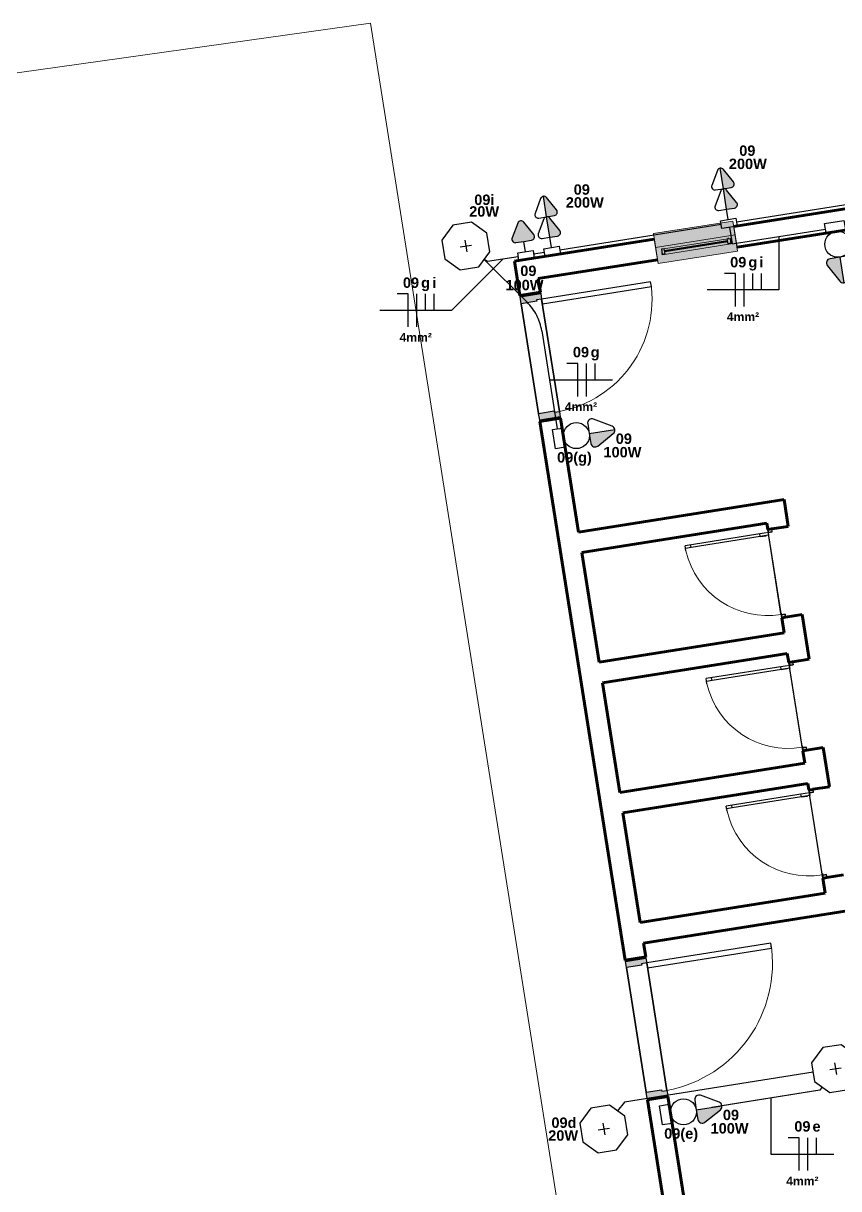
# Model space of a CAD drawing. Extents: x 1450 to 1868, y 82 to 351.
# Drawn here: x 1547.05 to 1551.76, y 224.16 to 230.88 of the extents above; entities that cross this region are included whole.
import ezdxf
from ezdxf.enums import TextEntityAlignment as Align

# ---------------------------------------------------------------- set-up
doc = ezdxf.new("R2010")
doc.units = 0
doc.header["$LTSCALE"] = 0.5
doc.linetypes.add('ELETRODUTO_TETO', pattern=[1000, 1000, 0])
doc.layers.get('0').update_dxf_attribs({"linetype": 'CONTINUOUS'})
for name, color, linetype, lineweight in [('A-DOOR', 31, 'CONTINUOUS', 25), ('A-DOOR-FRAM', 31, 'CONTINUOUS', 9), ('A-DOOR-GLAZ', 31, 'CONTINUOUS', 25), ('A-FLOR', 192, 'CONTINUOUS', 9), ('A-GLAZ', 151, 'CONTINUOUS', 9), ('A-WALL', 113, 'CONTINUOUS', 30)]:
    doc.layers.add(name, color=color, linetype=linetype, lineweight=lineweight)
for name, color, linetype in [('ELETRODUTO', 7, 'CONTINUOUS'), ('ELETRODUTO_TETO', 2, 'CONTINUOUS'), ('FIACAO', 7, 'CONTINUOUS'), ('Iluminação', 7, 'CONTINUOUS'), ('INDICACAO_BIT_FIACAO', 7, 'CONTINUOUS'), ('INDICACAO_CIRCUITO', 2, 'CONTINUOUS'), ('INDICACAO_INTERRUPTOR_FIA', 2, 'CONTINUOUS'), ('INDICACAO_POTENCIA', 1, 'CONTINUOUS'), ('INTERRUPTORES', 1, 'CONTINUOUS'), ('LINHA_DE_CHAMADA', 7, 'CONTINUOUS'), ('LUMINÁRIAS', 3, 'CONTINUOUS'), ('TOMADAS ABNT', 10, 'CONTINUOUS')]:
    doc.layers.add(name, color=color, linetype=linetype)
doc.styles.add('Arial', font='arialbd.ttf', dxfattribs={"height": 100})

# ---------------------------------------------------------------- blocks, each defined once
blk = doc.blocks.new('Porta de Abrir Metálica Veneziana - 60x150cm-3447860-Planta Baixa')
at = {"layer": 'A-DOOR-FRAM', "lineweight": 25}
h = blk.add_hatch(color=256, dxfattribs=at)
h.paths.add_polyline_path([(-259.4, 73), (-259.4, 72), (-237.9, 72), (-226.9, 73), (-256.6, 73)], flags=0)
h.paths.add_polyline_path([(-259.4, 47), (-259.4, 46), (-236.9, 46.4), (-236.9, 72), (-237.9, 71.6), (-237.9, 47), (-259.3, 47)], flags=0)
h.paths.add_polyline_path([(-236.9, 72), (-226.9, 72), (-226.9, 73), (-233.9, 72.3)], flags=0)
h = blk.add_hatch(color=256, dxfattribs=at)
h.paths.add_polyline_path([(363.1, 73), (363.1, 47), (364.1, 47), (364.1, 72), (384.6, 72), (384.2, 73)], flags=0)
h.paths.add_polyline_path([(363.1, 46), (384.6, 46), (384.1, 47), (363.9, 46.9)], flags=0)
at = {"layer": 'A-DOOR'}
for p, q in [((325.9, 681.4), (363, 681.4)), ((343, 641.4), (343, 681.4)), ((363, 90.7), (363, 681.4)), ((343, 641.4), (363, 641.4)), ((343, 136.7), (343, 93)), ((343, 136.7), (363, 136.7)), ((-259.4, 75), (384.6, 75)), ((-259.4, 75), (384.6, 75)), ((-226.9, 75), (384.6, 75)), ((363, 75), (343, 75))]:
    blk.add_line(p, q, dxfattribs=at)
at = {"layer": 'A-DOOR', "lineweight": 9}
blk.add_line((363, 136.7), (363, 75), dxfattribs=at)
blk.add_arc((366, 82.7), 600, 93.83063, 180.73532, dxfattribs=at)
at = {"layer": 'A-DOOR-FRAM', "lineweight": 25}
for p, q in [((-226.9, 73), (-259.4, 73)), ((-259.4, 73), (-259.4, 72)), ((-259.4, 72), (-237.9, 72)), ((-237.9, 47), (-259.4, 47)), ((-259.4, 47), (-259.4, 46)), ((-259.4, 46), (-236.9, 46)), ((-237.9, 72), (-237.9, 47)), ((-236.9, 46), (-236.9, 72)), ((-236.9, 72), (-226.9, 72)), ((-226.9, 72), (-226.9, 73)), ((384.6, 73), (363.1, 73)), ((363.1, 73), (363.1, 47)), ((363.1, 47), (363.1, 46)), ((363.1, 46), (384.6, 46)), ((364.1, 47), (364.1, 72)), ((364.1, 72), (384.6, 72)), ((384.6, 47), (364.1, 47)), ((384.6, 72), (384.6, 73)), ((384.6, 46), (384.6, 47))]:
    blk.add_line(p, q, dxfattribs=at)
at = {"layer": 'A-DOOR-GLAZ'}
blk.add_line((343, 75), (343, 641.4), dxfattribs=at)
blk = doc.blocks.new('Porta Simples de Abrir - 90x210cm - Aduela de Madeira-3450798-Planta Baixa')
at = {"layer": 'A-DOOR-FRAM', "lineweight": 25}
h = blk.add_hatch(color=256, dxfattribs=at)
h.paths.add_polyline_path([(-500, 75), (-500, -75), (-465, -75), (-465, -38), (-455, -38), (-455, 75)], flags=0)
h.paths.add_polyline_path([(455, 75), (455, -38), (465, -38), (465, -75), (500, -75), (500, 75), (482.9, 75)], flags=0)
at = {"layer": 'A-DOOR'}
for p, q in [((455, 75), (-455, 75)), ((-465, -75), (465, -75)), ((430, -75), (430, -981)), ((465, -75), (430, -75)), ((465, -981), (465, -75)), ((430, -981), (465, -981))]:
    blk.add_line(p, q, dxfattribs=at)
at = {"layer": 'A-DOOR', "lineweight": 9}
blk.add_arc((465, -50.9), 930.1, 181.48183, 270, dxfattribs=at)
at = {"layer": 'A-DOOR-FRAM'}
for p, q in [((-500, -75), (-500, 75)), ((500, 75), (500, -75))]:
    blk.add_line(p, q, dxfattribs=at)
at = {"layer": 'A-DOOR-FRAM', "lineweight": 25}
for p, q in [((-500, 75), (-455, 75)), ((-500, -75), (-500, 75)), ((-455, 75), (-455, -38)), ((455, 75), (500, 75)), ((455, -38), (455, 75)), ((500, 75), (500, -75)), ((-465, -75), (-500, -75)), ((-455, -38), (-465, -38)), ((-465, -38), (-465, -75)), ((465, -38), (455, -38)), ((465, -75), (465, -38)), ((500, -75), (465, -75))]:
    blk.add_line(p, q, dxfattribs=at)
blk = doc.blocks.new('Porta Simples de Abrir - 80x210cm - Marco de Madeira-3450797-Planta Baixa')
at = {"layer": 'A-DOOR-FRAM', "lineweight": 25}
h = blk.add_hatch(color=256, dxfattribs=at)
h.paths.add_polyline_path([(-450, 75), (-450, -75), (-410, -75), (-409.9, -38), (-400, -38), (-400, 75), (-449.1, 75)], flags=0)
h.paths.add_polyline_path([(400, 75), (400, -38), (410, -38), (410, -75), (450, -75), (450, 75), (419.9, 75)], flags=0)
at = {"layer": 'A-DOOR'}
for p, q in [((400, 75), (-400, 75)), ((-410, -75), (410, -75)), ((375, -75), (375, -871)), ((410, -75), (375, -75)), ((410, -871), (410, -75)), ((375, -871), (410, -871))]:
    blk.add_line(p, q, dxfattribs=at)
at = {"layer": 'A-DOOR', "lineweight": 9}
blk.add_arc((410, -50.9), 820.1, 181.68357, 270, dxfattribs=at)
at = {"layer": 'A-DOOR-FRAM', "lineweight": 25}
for p, q in [((-450, 75), (-400, 75)), ((-450, -75), (-450, 75)), ((-400, 75), (-400, -38)), ((400, 75), (450, 75)), ((400, -38), (400, 75)), ((450, 75), (450, -75)), ((-410, -75), (-450, -75)), ((-400, -38), (-410, -38)), ((-410, -38), (-410, -75)), ((410, -38), (400, -38)), ((410, -75), (410, -38)), ((450, -75), (410, -75))]:
    blk.add_line(p, q, dxfattribs=at)
blk = doc.blocks.new('Janela Maxim-air - 1 Módulo - Janela Metálica 50x60cm-V80-Planta Baixa')
at = {"layer": 'A-GLAZ'}
h = blk.add_hatch(color=256, dxfattribs=at)
h.paths.add_polyline_path([(290, 104), (-290, 104), (-290, -115), (290, -115), (290, 87.8)], flags=0)
h.paths.add_polyline_path([(250, 45.1), (249.9, 5.1), (-250, 5.5), (-250, 5.5), (-250, 45.1), (245, 45.1)], flags=0)
for points in [[(250, 45.1), (-250, 45.1), (-250, 5.1), (250, 5.1)], [(-250, 40.5), (-250, 40.5), (-250, 7)]]:
    blk.add_hatch(color=256, dxfattribs=at).paths.add_polyline_path(points, flags=0)
for p, q in [((290, 104), (-290, 104)), ((-290, 104), (-290, -115)), ((290, -115), (290, 104)), ((-290, -75), (-290, 75)), ((-250, 5.1), (-250, 45.1)), ((-250, 45.1), (250, 45.1)), ((250, 5.1), (-250, 5.1)), ((250, 45.1), (250, 5.1)), ((290, -75), (290, 75)), ((-290, -15), (290, -15)), ((-290, -115), (290, -115))]:
    blk.add_line(p, q, dxfattribs=at)
at = {"layer": 'A-GLAZ', "lineweight": 25}
for p, q in [((-250, 40.5), (-255, 40.5)), ((-250, 5.5), (-250, 40.5)), ((-250, 40.5), (-230, 40.5)), ((-230, 5.5), (-250, 5.5)), ((-240, 5.5), (-240, 0.5)), ((-230, 40.5), (-230, 5.5)), ((-230, 26.5), (230, 26.5)), ((-230, 19.5), (230, 19.5)), ((250, 40.5), (230, 40.5)), ((230, 40.5), (230, 5.5)), ((230, 5.5), (250, 5.5)), ((240, 0.5), (240, 5.5)), ((250, 40.5), (255, 40.5)), ((250, 5.5), (250, 40.5))]:
    blk.add_line(p, q, dxfattribs=at)
blk = doc.blocks.new('*U242', base_point=(-35722.76, 26289.81))
for points in [[(-35720.59, 26325.97, 0.269143), (-35722.76, 26327.23), (-35722.76, 26312.27), (-35717.07, 26312.27, 0.575867), (-35714.9, 26316.01)], [(-35720.59, 26311.01, 0.269143), (-35722.76, 26312.27), (-35722.76, 26297.31), (-35717.07, 26297.31, 0.575867), (-35714.9, 26301.05)]]:
    blk.add_hatch(color=256).paths.add_polyline_path(points)
for p, q in [((-35724.93, 26325.97), (-35730.62, 26316.01)), ((-35722.76, 26312.27), (-35722.76, 26327.23)), ((-35714.9, 26316.01), (-35720.59, 26325.97)), ((-35724.93, 26311.01), (-35730.62, 26301.05)), ((-35728.45, 26312.27), (-35722.76, 26312.27)), ((-35722.76, 26297.31), (-35722.76, 26312.27)), ((-35722.76, 26312.27), (-35717.07, 26312.27)), ((-35714.9, 26301.05), (-35720.59, 26311.01)), ((-35728.45, 26297.31), (-35722.76, 26297.31)), ((-35722.76, 26289.81), (-35722.76, 26297.31)), ((-35722.76, 26297.31), (-35717.07, 26297.31))]:
    blk.add_line(p, q)
blk.add_lwpolyline([(-35728.36, 26289.81), (-35717.16, 26289.81), (-35717.16, 26284.2), (-35728.36, 26284.2)], close=True)
for centre, start, end in [((-35722.76, 26324.73), 29.74488, 150.25512), ((-35728.45, 26314.77), 150.25512, 270), ((-35722.76, 26309.77), 29.74488, 150.25512), ((-35717.07, 26314.77), 270, 29.74488), ((-35728.45, 26299.81), 150.25512, 270), ((-35717.07, 26299.81), 270, 29.74488)]:
    blk.add_arc(centre, 2.5, start, end)
blk = doc.blocks.new('*U243', base_point=(-35799.97, 26303.96))
for points in [[(-35797.8, 26340.12, 0.269143), (-35799.97, 26341.38), (-35799.97, 26326.42), (-35794.28, 26326.42, 0.575867), (-35792.11, 26330.16)], [(-35797.8, 26325.16, 0.269143), (-35799.97, 26326.42), (-35799.97, 26311.46), (-35794.28, 26311.46, 0.575867), (-35792.11, 26315.2)]]:
    blk.add_hatch(color=256).paths.add_polyline_path(points)
for p, q in [((-35802.14, 26340.12), (-35807.83, 26330.16)), ((-35799.97, 26326.42), (-35799.97, 26341.38)), ((-35792.11, 26330.16), (-35797.8, 26340.12)), ((-35802.14, 26325.16), (-35807.83, 26315.2)), ((-35805.66, 26326.42), (-35799.97, 26326.42)), ((-35799.97, 26311.46), (-35799.97, 26326.42)), ((-35799.97, 26326.42), (-35794.28, 26326.42)), ((-35792.11, 26315.2), (-35797.8, 26325.16)), ((-35805.66, 26311.46), (-35799.97, 26311.46)), ((-35799.97, 26303.96), (-35799.97, 26311.46)), ((-35799.97, 26311.46), (-35794.28, 26311.46))]:
    blk.add_line(p, q)
blk.add_lwpolyline([(-35805.57, 26303.96), (-35794.37, 26303.96), (-35794.37, 26298.36), (-35805.57, 26298.36)], close=True)
for centre, start, end in [((-35799.97, 26338.88), 29.74488, 150.25512), ((-35805.66, 26328.92), 150.25512, 270), ((-35794.28, 26328.92), 270, 29.74488), ((-35799.97, 26323.92), 29.74488, 150.25512), ((-35805.66, 26313.96), 150.25512, 270), ((-35794.28, 26313.96), 270, 29.74488)]:
    blk.add_arc(centre, 2.5, start, end)
blk = doc.blocks.new('*U244', base_point=(-35884.47, 26233.84))
blk.add_hatch(color=256).paths.add_polyline_path([(-35882.3, 26255.05, 0.580323), (-35886.64, 26255.05), (-35892.33, 26245.09, 0.575867), (-35890.16, 26241.34), (-35884.47, 26241.34), (-35878.78, 26241.34, 0.575867), (-35876.61, 26245.09)])
for p, q in [((-35886.64, 26255.05), (-35892.33, 26245.09)), ((-35876.61, 26245.09), (-35882.3, 26255.05)), ((-35890.16, 26241.34), (-35884.47, 26241.34)), ((-35884.47, 26233.84), (-35884.47, 26241.34)), ((-35884.47, 26241.34), (-35878.78, 26241.34))]:
    blk.add_line(p, q)
blk.add_lwpolyline([(-35890.07, 26233.84), (-35878.87, 26233.84), (-35878.87, 26228.24), (-35890.07, 26228.24)], close=True)
for centre, start, end in [((-35884.47, 26253.81), 29.74488, 150.25512), ((-35890.16, 26243.84), 150.25512, 270), ((-35878.78, 26243.84), 270, 29.74488)]:
    blk.add_arc(centre, 2.5, start, end)
blk = doc.blocks.new('Casa da Praia')
at = {"layer": 'A-WALL', "lineweight": 70}
for p, q in [((-280.15, 976.16), (-453.98, 948.63)), ((-452.1, 936.78), (-373.09, 949.29)), ((-499.81, 941.37), (-580.4, 928.61)), ((-580.4, 928.61), (-577.27, 908.85)), ((-566.67, 918.63), (-497.93, 929.52)), ((-565.42, 910.73), (-566.67, 918.63)), ((-577.27, 908.85), (-565.42, 910.73)), ((-553.9, 838.04), (-565.76, 836.16)), ((-565.76, 836.16), (-516.58, 525.64)), ((-543.52, 772.46), (-553.9, 838.04)), ((-425, 791.23), (-543.52, 772.46)), ((-422.55, 775.74), (-425, 791.23)), ((-541.64, 760.61), (-434.97, 777.5)), ((-434.97, 777.5), (-434.4, 773.87)), ((-434.4, 773.87), (-434.24, 773.89)), ((-434.16, 773.9), (-432.19, 774.22)), ((-432.11, 774.23), (-422.55, 775.74)), ((-531.63, 697.4), (-541.64, 760.61)), ((-426.18, 723.01), (-426.34, 722.98)), ((-426.34, 722.98), (-424.96, 714.29)), ((-424.13, 723.33), (-426.1, 723.02)), ((-414.49, 724.86), (-424.05, 723.35)), ((-410.41, 699.1), (-414.49, 724.86)), ((-424.96, 714.29), (-531.63, 697.4)), ((-529.75, 685.55), (-423.09, 702.44)), ((-423.09, 702.44), (-422.26, 697.23)), ((-419.97, 697.59), (-410.41, 699.1)), ((-422.26, 697.23), (-422.1, 697.25)), ((-422.02, 697.26), (-420.05, 697.58)), ((-519.74, 622.34), (-529.75, 685.55)), ((-414.04, 646.37), (-414.2, 646.34)), ((-414.2, 646.34), (-413.07, 639.23)), ((-411.99, 646.69), (-413.96, 646.38)), ((-402.35, 648.22), (-411.91, 646.7)), ((-398.77, 625.62), (-402.35, 648.22)), ((-413.07, 639.23), (-519.74, 622.34)), ((-517.86, 610.48), (-411.2, 627.38)), ((-411.2, 627.38), (-410.62, 623.74)), ((-408.33, 624.11), (-398.77, 625.62)), ((-410.62, 623.74), (-410.46, 623.77)), ((-410.38, 623.78), (-408.41, 624.09)), ((-507.85, 547.27), (-517.86, 610.48)), ((-402.4, 572.88), (-402.56, 572.86)), ((-402.56, 572.86), (-401.18, 564.17)), ((-400.35, 573.21), (-402.32, 572.9)), ((-390.71, 574.74), (-400.27, 573.22)), ((-505.97, 535.42), (-312.39, 566.08)), ((-401.18, 564.17), (-507.85, 547.27)), ((-504.72, 527.52), (-505.97, 535.42)), ((-516.58, 525.64), (-504.72, 527.52)), ((-491.96, 446.93), (-503.81, 445.05)), ((-503.81, 445.05), (-438.61, 33.39)), ((-478.44, 361.59), (-491.96, 446.93))]:
    blk.add_line(p, q, dxfattribs=at)
at = {"layer": 'A-WALL', "lineweight": 9}
for p, q in [((-578.81, 928.78), (-578.82, 928.86)), ((-424.83, 789.64), (-424.75, 789.65))]:
    blk.add_line(p, q, dxfattribs=at)
at = {"layer": 'A-WALL'}
for p, q in [((-577.14, 908.06), (-577.27, 908.85)), ((-565.42, 910.73), (-565.29, 909.94)), ((-566.51, 840.9), (-576.52, 904.11)), ((-564.79, 906.78), (-554.53, 841.99)), ((-565.76, 836.16), (-565.88, 836.95)), ((-554.03, 838.83), (-553.9, 838.04)), ((-516.45, 524.85), (-516.58, 525.64)), ((-504.72, 527.52), (-504.6, 526.73)), ((-504.5, 449.4), (-515.89, 521.3)), ((-504.16, 523.96), (-492.52, 450.48)), ((-503.81, 445.05), (-503.94, 445.84)), ((-492.08, 447.72), (-491.96, 446.93))]:
    blk.add_line(p, q, dxfattribs=at)
blk = doc.blocks.new('*U626', base_point=(-17116.86, 42193.09))
at = {"layer": 'LUMINÁRIAS'}
blk.add_lwpolyline([(-17129.95, 42198.52), (-17129.95, 42187.67), (-17122.28, 42180.01), (-17111.44, 42180.01), (-17103.77, 42187.67), (-17103.77, 42198.52), (-17111.44, 42206.18), (-17122.28, 42206.18)], close=True, dxfattribs=at)
for points in [[(-17120.22, 42193.09), (-17113.5, 42193.09)], [(-17116.86, 42196.46), (-17116.86, 42189.73)]]:
    blk.add_lwpolyline(points, dxfattribs=at)
blk = doc.blocks.new('*U627', base_point=(-17239.31, 42181.04))
at = {"layer": 'LUMINÁRIAS'}
blk.add_lwpolyline([(-17252.4, 42186.46), (-17252.4, 42175.62), (-17244.73, 42167.95), (-17233.89, 42167.95), (-17226.22, 42175.62), (-17226.22, 42186.46), (-17233.89, 42194.13), (-17244.73, 42194.13)], close=True, dxfattribs=at)
for points in [[(-17239.31, 42184.4), (-17239.31, 42177.68)], [(-17242.68, 42181.04), (-17235.95, 42181.04)]]:
    blk.add_lwpolyline(points, dxfattribs=at)
blk = doc.blocks.new('*U631', base_point=(-17236.02, 42640.31))
at = {"layer": 'LUMINÁRIAS'}
blk.add_lwpolyline([(-17249.11, 42645.73), (-17249.11, 42634.89), (-17241.44, 42627.22), (-17230.59, 42627.22), (-17222.93, 42634.89), (-17222.93, 42645.73), (-17230.59, 42653.4), (-17241.44, 42653.4)], close=True, dxfattribs=at)
for points in [[(-17236.02, 42643.67), (-17236.02, 42636.95)], [(-17239.38, 42640.31), (-17232.65, 42640.31)]]:
    blk.add_lwpolyline(points, dxfattribs=at)
blk = doc.blocks.new('*U648', base_point=(-16843.77, 42489.61))
at = {"linetype": 'ByBlock'}
blk.add_lwpolyline([(-16843.77, 42489.61), (-16845.41, 42487.97), (-16908.55, 42487.97)], dxfattribs=at)
blk = doc.blocks.new('*U649', base_point=(-16847.61, 42498.86))
at = {"linetype": 'ByBlock'}
blk.add_lwpolyline([(-16847.61, 42498.86), (-16957.79, 42498.86), (-16962.48, 42494.39)], dxfattribs=at)
blk = doc.blocks.new('*U653', base_point=(-16823.48, 42989.89))
at = {"linetype": 'ByBlock'}
blk.add_lwpolyline([(-16823.48, 42989.89), (-16917.75, 42989.89)], dxfattribs=at)
blk = doc.blocks.new('*U654', base_point=(-16621.81, 42989.89))
at = {"linetype": 'ByBlock'}
blk.add_lwpolyline([(-16621.81, 42989.89), (-16814.52, 42989.89)], dxfattribs=at)
blk = doc.blocks.new('*U655', base_point=(-16926.72, 42989.89))
at = {"linetype": 'ByBlock'}
blk.add_lwpolyline([(-16926.72, 42989.89), (-16932.99, 42989.89)], dxfattribs=at)
blk = doc.blocks.new('*U656', base_point=(-16941.96, 42989.89))
at = {"linetype": 'ByBlock'}
blk.add_lwpolyline([(-16941.96, 42989.89), (-16960.03, 42989.89), (-16961.62, 42991.48)], dxfattribs=at)
blk = doc.blocks.new('*U761', base_point=(-33475.09, 35665.19))
blk.add_lwpolyline([(-33475.09, 35670.8), (-33475.09, 35659.59), (-33480.69, 35659.59), (-33480.69, 35670.8)], close=True)
blk.add_circle((-33467.59, 35665.19), 7.5)
blk = doc.blocks.new('*U762', base_point=(-33475.09, 35665.19))
blk.add_hatch(color=256).paths.add_polyline_path([(-33461.38, 35663.02, 0.269143), (-33460.13, 35665.19), (-33475.09, 35665.19), (-33475.09, 35659.5, 0.575867), (-33471.35, 35657.33)])
for p, q in [((-33461.38, 35667.36), (-33471.35, 35673.06)), ((-33475.09, 35670.89), (-33475.09, 35665.19)), ((-33475.09, 35665.19), (-33475.09, 35659.5)), ((-33475.09, 35665.19), (-33460.13, 35665.19)), ((-33471.35, 35657.33), (-33461.38, 35663.02))]:
    blk.add_line(p, q)
for centre, start, end in [((-33472.59, 35670.89), 60.25512, 180), ((-33462.63, 35665.19), 299.74488, 60.25512), ((-33472.59, 35659.5), 180, 299.74488)]:
    blk.add_arc(centre, 2.5, start, end)
blk = doc.blocks.new('*U997', base_point=(-24609.29, 42630.96))
at = {"linetype": 'ByBlock'}
blk.add_lwpolyline([(-24609.29, 42630.96), (-24610.64, 42629.09), (-24667.09, 42620.15)], dxfattribs=at)
blk = doc.blocks.new('*U998', base_point=(-24681.86, 42617.81))
at = {"linetype": 'ByBlock'}
blk.add_arc((-24689.29, 42616.76), 7.5, 8.06988, 8.06988, dxfattribs=at)
blk = doc.blocks.new('*U999', base_point=(-24804.19, 43108.22))
at = {"linetype": 'ByBlock'}
blk.add_lwpolyline([(-24804.19, 43108.22), (-24804.19, 43108.22), (-24779.44, 43083.47, -0.158384), (-24771.02, 43066.95), (-24762.08, 43010.49)], format="xyb", dxfattribs=at)
blk = doc.blocks.new('*U1000', base_point=(-24743.62, 43007.74))
at = {"linetype": 'ByBlock'}
blk.add_arc((-24751.03, 43006.59), 7.5, 189.17233, 189.19761, dxfattribs=at)
blk = doc.blocks.new('*U1002', base_point=(-24662.73, 43126.75))
at = {"linetype": 'ByBlock'}
blk.add_lwpolyline([(-24662.73, 43126.75), (-24661.2, 43117.11), (-24607.37, 43125.63)], dxfattribs=at)
blk = doc.blocks.new('*U1008', base_point=(-17617.9, 43618.55))
at = {"linetype": 'ByBlock'}
blk.add_arc((-17617.9, 43626.05), 7.5, 90, 90, dxfattribs=at)
blk = doc.blocks.new('*U1018', base_point=(608.67, 153.293))
for p, q in [((608.67, 153.483), (608.544, 153.483)), ((608.67, 153.103), (608.67, 153.483))]:
    blk.add_line(p, q)
blk = doc.blocks.new('*U1017', base_point=(576.818, 148.746))
blk.add_line((576.818, 148.556), (576.818, 148.936))
blk = doc.blocks.new('*U1019', base_point=(665.55, 144.199))
blk.add_line((665.55, 144.199), (665.55, 144.389))
blk = doc.blocks.new('*U1048', base_point=(-24620.7, 42592.23))
at = {"xscale": 50, "yscale": 50, "zscale": 50}
for name, p in [('*U1018', (-24622.53, 42592.23)), ('*U1017', (-24617.53, 42592.23)), ('*U1019', (-24612.53, 42592.23))]:
    blk.add_blockref(name, p, dxfattribs=at)
blk = doc.blocks.new('*U1052', base_point=(-24654.95, 43090.59))
at = {"xscale": 50, "yscale": 50, "zscale": 50}
for name, p in [('*U1018', (-24659.28, 43090.59)), ('*U1017', (-24654.28, 43090.59)), ('*U1019', (-24649.28, 43090.59)), ('*U1019', (-24644.28, 43090.59))]:
    blk.add_blockref(name, p, dxfattribs=at)
blk = doc.blocks.new('*U1055', base_point=(-24843.66, 43078.76))
at = {"xscale": 50, "yscale": 50, "zscale": 50}
for name, p in [('*U1018', (-24848, 43078.76)), ('*U1017', (-24843, 43078.76)), ('*U1019', (-24838, 43078.76)), ('*U1019', (-24833, 43078.76))]:
    blk.add_blockref(name, p, dxfattribs=at)
blk = doc.blocks.new('*U1056', base_point=(-24748.38, 43038.72))
at = {"xscale": 50, "yscale": 50, "zscale": 50}
for name, p in [('*U1018', (-24750.22, 43038.72)), ('*U1017', (-24745.22, 43038.72)), ('*U1019', (-24740.22, 43038.72))]:
    blk.add_blockref(name, p, dxfattribs=at)

msp = doc.modelspace()

# ---------------------------------------------------------------- linework, layer by layer
at = {"layer": 'A-FLOR'}
for p, q in [((1539.6289, 229.5574), (1549.056, 230.8823)), ((1549.056, 230.8823), (1550.9832, 218.7143))]:
    msp.add_line(p, q, dxfattribs=at)
at = {"layer": 'LINHA_DE_CHAMADA'}
for points in [[(1551.4101, 229.6527), (1551.4101, 229.3449), (1550.9967, 229.3449)], [(1549.8185, 229.5221), (1549.5229, 229.2265), (1549.1096, 229.2265)], [(1550.0874, 228.8261), (1550.0874, 228.8261), (1550.4507, 228.8261)], [(1551.3642, 224.6852), (1551.3642, 224.3612), (1551.7276, 224.3612)]]:
    msp.add_lwpolyline(points, dxfattribs=at)

# ---------------------------------------------------------------- block references
at = {"layer": 'A-DOOR'}
for name, p, xscale, yscale, zscale, rotation in [('Porta Simples de Abrir - 80x210cm - Marco de Madeira-3450797-Planta Baixa', (1550.034, 228.9584), 0.000799975294081188, 0.000799975294081188, 0.000799975294081188, 98.99999999998482), ('Porta de Abrir Metálica Veneziana - 60x150cm-3447860-Planta Baixa', (1551.4533, 227.6682), 0.0007999752940811878, 0.0007999752940811878, 0.0007999752940811878, 98.99999999998447), ('Porta de Abrir Metálica Veneziana - 60x150cm-3447860-Planta Baixa', (1551.5747, 226.9018), 0.0007999752940811878, 0.0007999752940811878, 0.0007999752940811878, 98.99999999998447), ('Porta de Abrir Metálica Veneziana - 60x150cm-3447860-Planta Baixa', (1551.6911, 226.167), 0.0007999752940811878, 0.0007999752940811878, 0.0007999752940811878, 98.99999999998447), ('Porta Simples de Abrir - 90x210cm - Aduela de Madeira-3450798-Planta Baixa', (1550.6472, 225.0868), 0.000799975294081188, 0.000799975294081188, 0.000799975294081188, 98.99999999998482)]:
    msp.add_blockref(name, p, dxfattribs=dict(at, xscale=xscale, yscale=yscale, zscale=zscale, rotation=rotation))
at = {"layer": 'A-GLAZ', "xscale": 0.000799975294081188, "yscale": 0.000799975294081188, "zscale": 0.000799975294081188, "rotation": 188.9999999999842}
msp.add_blockref('Janela Maxim-air - 1 Módulo - Janela Metálica 50x60cm-V80-Planta Baixa', (1550.9304, 229.6147), dxfattribs=at)
at = {"layer": 'A-WALL', "xscale": 0.01000000108748102, "yscale": 0.01000000108748102, "zscale": 0.01000000108748102}
msp.add_blockref('Casa da Praia', (1555.6899, 220.224), dxfattribs=at)
at = {"layer": 'ELETRODUTO', "linetype": 'ELETRODUTO_TETO', "xscale": 0.01000000108748102, "yscale": 0.01000000108748102, "zscale": 0.01000000108748102, "rotation": 8.999999999978348}
msp.add_blockref('*U1008', (1551.7615, 229.5338), dxfattribs=at)
at = {"layer": 'ELETRODUTO', "linetype": 'ELETRODUTO_TETO', "xscale": 0.01000000108748102, "yscale": 0.01000000108748102, "zscale": 0.01000000108748102}
for name, p in [('*U998', (1550.3167, 228.5163)), ('*U1000', (1550.3167, 228.5163)), ('*U998', (1550.9343, 224.6171))]:
    msp.add_blockref(name, p, dxfattribs=at)
at = {"layer": 'ELETRODUTO_TETO', "linetype": 'ELETRODUTO_TETO', "xscale": 0.01000000108748102, "yscale": 0.01000000108748102, "zscale": 0.01000000108748102, "rotation": 8.999999999978348}
for name, p in [('*U654', (1553.0698, 230.037)), ('*U653', (1551.0779, 229.7215)), ('*U656', (1549.9077, 229.5362)), ('*U655', (1550.0582, 229.56)), ('*U649', (1551.6077, 224.834)), ('*U648', (1551.66, 224.7486))]:
    msp.add_blockref(name, p, dxfattribs=at)
at = {"layer": 'ELETRODUTO_TETO', "linetype": 'ELETRODUTO_TETO', "xscale": 0.01000000108748102, "yscale": 0.01000000108748102, "zscale": 0.01000000108748102}
for name, p in [('*U1002', (1551.1256, 229.7064)), ('*U999', (1549.711, 229.5212)), ('*U997', (1551.66, 224.7486))]:
    msp.add_blockref(name, p, dxfattribs=at)
at = {"layer": 'FIACAO', "xscale": 0.01000000108748102, "yscale": 0.01000000108748102, "zscale": 0.01000000108748102}
for name, p in [('*U1052', (1551.2034, 229.3449)), ('*U1055', (1549.3163, 229.2265)), ('*U1056', (1550.2691, 228.8261)), ('*U1048', (1551.5459, 224.3612))]:
    msp.add_blockref(name, p, dxfattribs=at)
at = {"layer": 'Iluminação', "xscale": 0.01000000108748102, "yscale": 0.01000000108748102, "zscale": 0.01000000108748102, "rotation": 8.999999999978348}
for name, p in [('*U631', (1549.6051, 229.5981)), ('*U626', (1551.737, 224.8545)), ('*U627', (1550.4007, 224.5061))]:
    msp.add_blockref(name, p, dxfattribs=at)
at = {"layer": 'INTERRUPTORES', "xscale": 0.01000000108748102, "yscale": 0.01000000108748102, "zscale": 0.01000000108748102}
for p, rotation in [((1551.7381, 229.6819), 278.9999999996905), ((1550.1685, 228.4928), 8.999999999978348), ((1550.7861, 224.5936), 8.999999999978348)]:
    msp.add_blockref('*U761', p, dxfattribs=dict(at, rotation=rotation))
at = {"layer": 'TOMADAS ABNT'}
for name, p, xscale, yscale, zscale, rotation in [('*U242', (1551.1186, 229.7507), 0.0079997529408027, 0.0079997529408027, 0.0079997529408027, 8.999999999978352), ('*U243', (1550.099, 229.5892), 0.007999752940802702, 0.007999752940802702, 0.007999752940802702, 8.999999999978352), ('*U244', (1549.9484, 229.5653), 0.007999752940802698, 0.007999752940802698, 0.007999752940802698, 8.999999999978344), ('*U762', (1551.7615, 229.5338), 0.01000000108748102, 0.01000000108748102, 0.01000000108748102, 278.9999999996905), ('*U762', (1550.3167, 228.5163), 0.01000000108748102, 0.01000000108748102, 0.01000000108748102, 8.999999999978348), ('*U762', (1550.9343, 224.6171), 0.01000000108748102, 0.01000000108748102, 0.01000000108748102, 8.999999999978348)]:
    msp.add_blockref(name, p, dxfattribs=dict(at, xscale=xscale, yscale=yscale, zscale=zscale, rotation=rotation))

# ---------------------------------------------------------------- texts
at = {"layer": 'INDICACAO_BIT_FIACAO', "style": 'Arial'}
for p in [(1551.2034, 229.2149), (1549.3163, 229.0965), (1550.2691, 228.6961), (1551.5459, 224.2312)]:
    msp.add_text('4mm²', height=0.05, dxfattribs=at).set_placement(p, align=Align.TOP_CENTER)
at = {"layer": 'INDICACAO_CIRCUITO', "style": 'Arial'}
for s, p in [('09', (1551.1817, 230.1179)), ('09', (1550.2272, 229.8938)), ('09i', (1549.6537, 229.8347)), ('09', (1549.919, 229.4249)), ('09', (1550.4697, 228.4568)), ('09(g)', (1550.1313, 228.3494)), ('09', (1551.0873, 224.5575)), ('09d', (1550.0986, 224.5127)), ('09(e)', (1550.7489, 224.4502))]:
    msp.add_text(s, height=0.06, dxfattribs=at).set_placement(p)
for p in [(1551.176, 229.4749), (1549.2889, 229.3565), (1550.2691, 228.9561), (1551.5459, 224.4912)]:
    msp.add_text('09', height=0.06, dxfattribs=at).set_placement(p, align=Align.CENTER)
at = {"layer": 'INDICACAO_INTERRUPTOR_FIA', "style": 'Arial'}
for s, p in [('g', (1551.2601, 229.4749)), ('i', (1551.3101, 229.4749)), ('g', (1549.3729, 229.3565)), ('i', (1549.4229, 229.3565)), ('g', (1550.3507, 228.9561)), ('e', (1551.6276, 224.4912))]:
    msp.add_text(s, height=0.06, dxfattribs=at).set_placement(p, align=Align.CENTER)
at = {"layer": 'INDICACAO_POTENCIA', "style": 'Arial'}
for s, p in [('200W', (1551.1219, 230.0418)), ('200W', (1550.1816, 229.8194)), ('20W', (1549.6246, 229.7674)), ('100W', (1549.8341, 229.3428)), ('100W', (1550.3988, 228.3792)), ('100W', (1551.0164, 224.48)), ('20W', (1550.0804, 224.4387))]:
    msp.add_text(s, height=0.06, dxfattribs=at).set_placement(p)

doc.saveas('drawing.dxf')
